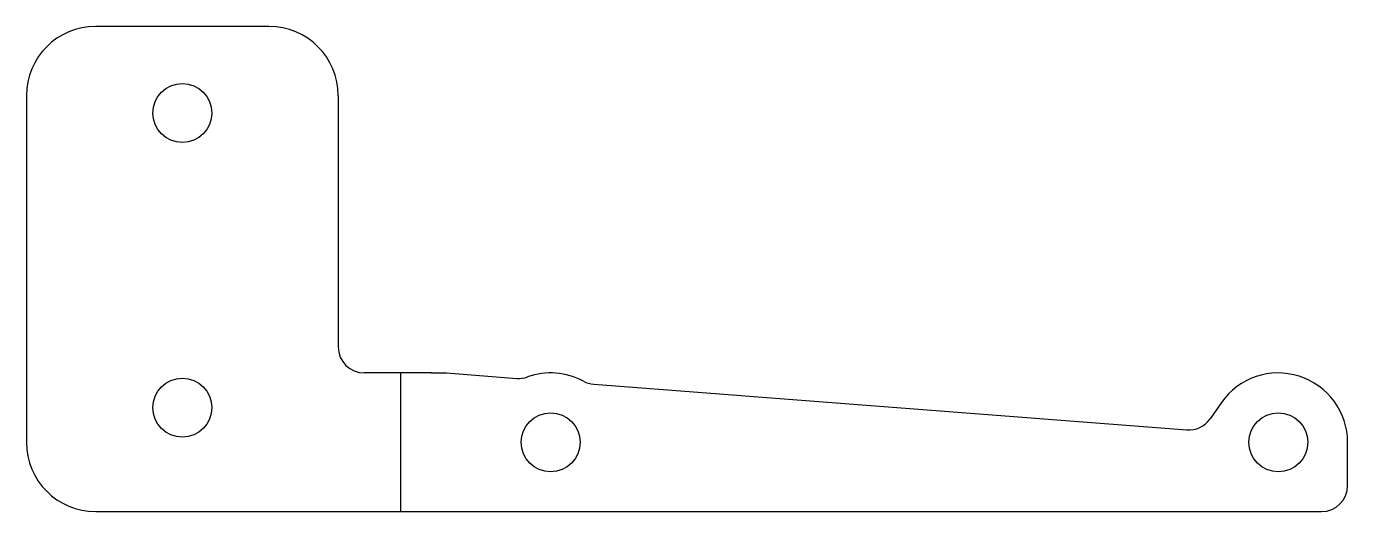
# Model space of a CAD drawing. Header units: millimetres. Extents: x -21.5 to 54.8, y 0 to 28.
import ezdxf

# ---------------------------------------------------------------- set-up
doc = ezdxf.new("R2010")
doc.units = ezdxf.units.MM
doc.layers.add('Unfold_Sketch', color=7, linetype='CONTINUOUS')
doc.layers.add('Unfold_Sketch_bends', color=1, linetype='CONTINUOUS')

msp = doc.modelspace()

# ---------------------------------------------------------------- linework, layer by layer
at = {"layer": 'Unfold_Sketch'}
for p, q in [((-7.5, 28), (-17.5, 28)), ((-21.5, 24), (-21.5, 4)), ((-3.5, 24), (-3.5, 9.5)), ((1.856, 8), (-2, 8)), ((1.856, 8), (2.756, 8)), ((2.756, 8), (6.804, 7.689)), ((11.249, 7.347), (45.474, 4.714)), ((47.479, 6.294), (46.817, 5.349)), ((54.756, 1.5), (54.756, 4)), ((-17.5, 0), (53.256, 0))]:
    msp.add_line(p, q, dxfattribs=at)
for centre in [(-12.5, 23), (-12.5, 6), (8.756, 4), (50.756, 4)]:
    msp.add_circle(centre, 1.7, dxfattribs=at)
for centre, radius, start, end in [((-17.5, 24), 4, 90, 180), ((-7.5, 24), 4, 0, 90), ((-2, 9.5), 1.5, 180, -90), ((6.919, 9.184), 1.5, -94.39871, -70.48951), ((8.756, 4), 4, 61.6921, 109.51049), ((50.756, 4), 4, 0, 145), ((11.364, 8.842), 1.5, -118.3079, -94.39871), ((45.589, 6.21), 1.5, -94.39871, -35), ((-17.5, 4), 4, 180, -90), ((53.256, 1.5), 1.5, -90, 0)]:
    msp.add_arc(centre, radius, start, end, dxfattribs=at)
at = {"layer": 'Unfold_Sketch_bends'}
msp.add_line((0.089, 8), (0.089, 0), dxfattribs=at)

doc.saveas('drawing.dxf')
